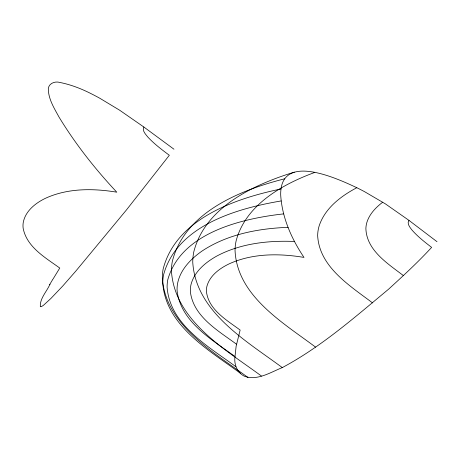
<?xml version="1.0" encoding="UTF-8"?>
<svg xmlns="http://www.w3.org/2000/svg" width="460" height="460" viewBox="0 0 460 460"><rect width="100%" height="100%" fill="white"/><g stroke="black" fill="none" stroke-linecap="round" stroke-linejoin="round"><path stroke-width="0.69" d="M234.997 356.534C233.847 364.303 237.107 372.473 244.266 376.171C257.192 381.116 270.583 372.255 282.296 367.592C321.258 346.811 354.781 317.256 388.591 289.185C403.334 275.678 418.094 262.131 431.629 247.388C424.724 242.052 417.749 236.658 411.999 230.058C410.044 227.487 406.582 223.658 408.957 220.363L385.411 203.889L364.533 191.659A89.384 28.836 30.1 0 0 356.81 187.709L356.385 187.513C336.398 178.118 280.117 152.26 280.686 194.781C281.963 217.379 291.525 238.815 303.991 257.41C279.111 253.27 252.373 253.218 229.045 263.902C219.656 268.421 209.996 275.448 207.006 285.942A22.828 20.832 2.6 0 0 206.425 291.439C208.483 309.741 226.797 320.154 240.137 330.05L236.152 346.121L234.997 356.534C212.146 339.75 180.998 322.144 177.111 291.019A39.083 35.713 4.3 0 1 177.646 283.153C180.429 269.399 191.044 258.733 202.147 250.976C227.412 234.266 258.29 228.459 288.115 227.343M52.98 279.157L59.76 268.053C45.488 257.709 26.697 247.083 23.144 228.194A23.138 21.12 29.8 0 1 23.253 222.49C25.346 211.169 35.305 203.228 45.137 198.444C67.401 188.077 93.001 188.238 116.788 192.182C95.145 169.038 75.377 144.014 58.926 116.909C54.142 108.088 48.265 98.9 48.306 88.527C49.001 83.105 55.286 80.977 60.036 82.495C71.421 84.749 82.294 89.096 92.569 94.421L92.931 94.599A89.194 22.615 35.8 0 1 99.82 98.267L119.577 110.17L143.83 127C141.887 130.772 145.814 134.458 147.959 137.189C154.336 144.037 161.857 149.684 169.332 155.273L126.454 209.933L75.52 271.44L62.709 286.057L50.899 298.477L43.447 305.313L41.383 306.647L40.325 306.693C39.721 298.471 46.828 291.496 49.962 284.257M382.731 202.199C376.033 207.259 369.777 213.676 367.068 221.806A28.083 25.271 -19.5 0 0 365.884 228.557C366.551 250.384 387.918 263.689 403.345 275.563M356.81 187.709C340.952 196.075 324.955 208.202 319.154 225.889A40.313 36.656 -16.3 0 0 317.653 235.629C319.309 267.041 350.152 285.89 372.565 302.916M314.818 172.402C282.187 184.414 245.611 204.884 236.112 240.896A56.775 52.279 -7.8 0 0 235.031 250.131C236.831 295.866 283.176 322.776 315.56 347.116M294.348 172.138C253.857 184.529 204.993 207.132 193.735 252.109A61.864 57.057 -2 0 0 192.746 262.165C195.764 312.15 246.612 341.061 282.296 367.592M284.631 178.802C240.419 190.037 184.644 212.221 172.322 261.389A61.49 56.609 1.5 0 0 171.442 271.365C175.007 321.12 225.751 349.64 261.43 376.033M280.997 188.956C235.641 198.427 176.128 218.558 163.127 269.1A58.104 53.354 3.5 0 0 162.334 278.507C165.962 325.634 214.141 352.486 247.98 377.499M281.14 200.951C236.842 208.432 176.801 225.549 163.518 274.976A52.739 48.329 4.3 0 0 162.794 283.504C166.112 326.243 209.783 350.623 240.488 373.324M283.728 213.877C241.776 218.534 180.814 232.748 167.756 279.841A46.322 42.377 4.7 0 0 167.106 287.316C170.016 325.116 208.771 346.604 235.871 366.689M294.36 241.46C267.956 240.379 240.453 243.478 216.821 256.042C205.677 262.257 194.563 271.371 191.101 284.188A31.217 28.508 3.6 0 0 190.365 291.703C193.344 316.629 218.287 330.763 236.526 344.224M143.83 127L173.96 149.212M408.957 220.363L437 241.69M49.714 284.562A113.815 8.056 -54.2 0 1 52.727 279.467"/></g></svg>
